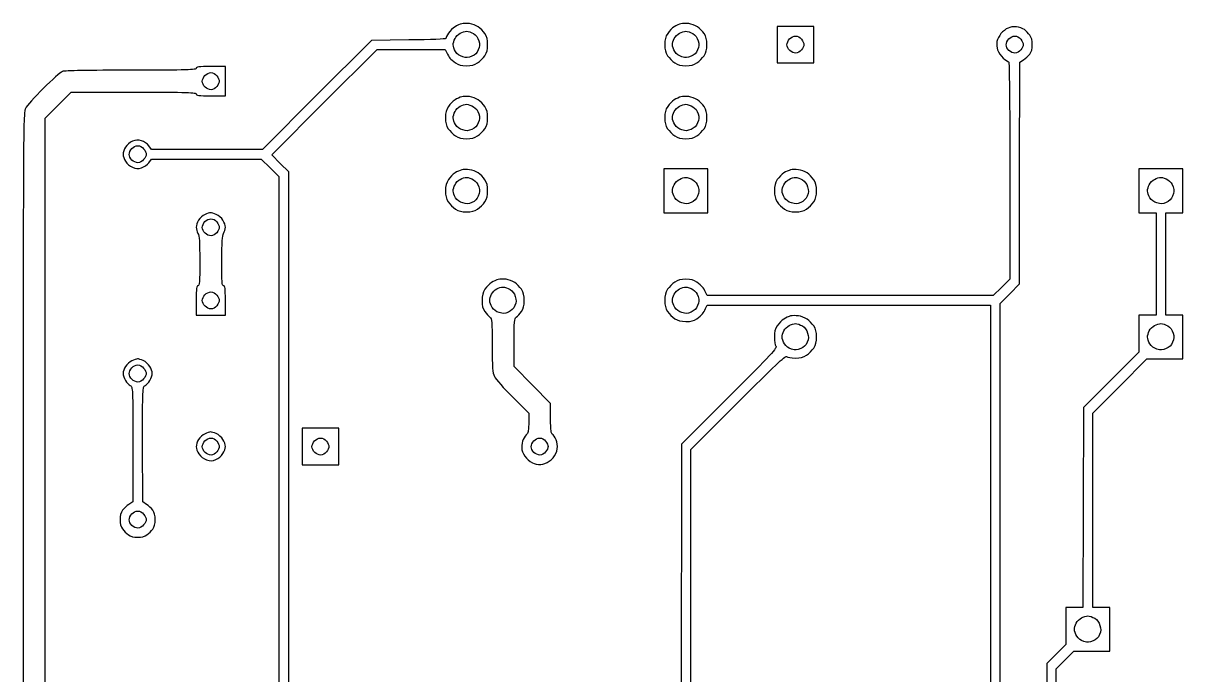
# Model space of a CAD drawing. Extents: x 7 to 117, y 25 to 87.
# Drawn here: x 12.1 to 63.3, y 58 to 86.8 of the extents above; entities that cross this region are included whole.
import ezdxf

# ---------------------------------------------------------------- set-up
doc = ezdxf.new("R2010")
doc.units = 0
doc.layers.get('0').update_dxf_attribs({"linetype": 'CONTINUOUS'})

msp = doc.modelspace()

# ---------------------------------------------------------------- linework, layer by layer
at = {"color": 7}
for p, q in [((31.763535, 86.787148), (31.763533, 86.787146)), ((41.447537, 86.787147), (41.447537, 86.787146)), ((46.160419, 86.663406), (45.353419, 86.663406)), ((45.353419, 86.663406), (45.353419, 85.856405)), ((46.967419, 86.663406), (46.160419, 86.663406)), ((46.160419, 86.663406), (46.160419, 86.663406)), ((46.967419, 85.856405), (46.967419, 86.663406)), ((55.919757, 86.641897), (55.919743, 86.641886)), ((29.078913, 86.060846), (27.438011, 86.044706)), ((31.634399, 86.448206), (31.634413, 86.448206)), ((41.318431, 86.448206), (41.318417, 86.448206)), ((46.16581, 86.233006), (46.16581, 86.233006)), ((55.849802, 86.233006), (55.849802, 86.233006)), ((27.438011, 86.044706), (25.02777, 83.639845)), ((25.350572, 83.311666), (27.680113, 85.641207)), ((27.680113, 85.641207), (29.186516, 85.641207)), ((29.186516, 85.641207), (30.692914, 85.641207)), ((30.692914, 85.641207), (30.762854, 85.495947)), ((45.353419, 85.856405), (45.353419, 85.049405)), ((46.967419, 85.049405), (46.967419, 85.856405)), ((45.353419, 85.049405), (46.160419, 85.049405)), ((46.160419, 85.049405), (46.967419, 85.049405)), ((56.059626, 80.180514), (56.065016, 85.076316)), ((56.065016, 85.076316), (56.231798, 85.183916)), ((20.982008, 84.888008), (20.336408, 84.888008)), ((20.336408, 84.888008), (20.336408, 84.888005)), ((20.341788, 84.619005), (20.341788, 84.619005)), ((20.982008, 84.242408), (20.982008, 84.888008)), ((20.982008, 83.596807), (20.982008, 84.242408)), ((13.600645, 83.182547), (14.176305, 83.758207)), ((14.176305, 83.758207), (16.936246, 83.758207)), ((20.336408, 83.596807), (20.982008, 83.596807)), ((25.02777, 83.639845), (22.622909, 81.229604)), ((31.763533, 83.559145), (31.763533, 83.559145)), ((41.447537, 83.559145), (41.447537, 83.559145)), ((13.019605, 82.601507), (13.600645, 83.182547)), ((23.026411, 80.987505), (25.350572, 83.311666)), ((31.634399, 83.220205), (31.634413, 83.220204)), ((41.318431, 83.220205), (41.318417, 83.220204)), ((13.019605, 67.300781), (13.019605, 82.601507)), ((17.113787, 81.391004), (17.113787, 81.391004)), ((17.721727, 81.229604), (17.603367, 81.391004)), ((20.169628, 81.229604), (17.721727, 81.229604)), ((22.622909, 81.229604), (20.169628, 81.229604)), ((23.403011, 80.610905), (23.026411, 80.987505)), ((17.603367, 80.637805), (17.721727, 80.799205)), ((17.721727, 80.799205), (20.142728, 80.799205)), ((20.142728, 80.799205), (22.569109, 80.799205)), ((22.569109, 80.799205), (22.956469, 80.411845)), ((22.956469, 80.411845), (23.34921, 80.024485)), ((23.779612, 80.239685), (23.403011, 80.610905)), ((23.34921, 80.024485), (23.34921, 63.959799)), ((23.779612, 64.067399), (23.779612, 80.239685)), ((31.634399, 79.992204), (31.634413, 79.992203)), ((31.763533, 80.331144), (31.763533, 80.331143)), ((41.318417, 80.368803), (40.350017, 80.368803)), ((40.350017, 80.368803), (40.350017, 79.400403)), ((42.286817, 80.368803), (41.318417, 80.368803)), ((41.318417, 80.368803), (41.318417, 80.368803)), ((41.318431, 79.992204), (41.318417, 79.992203)), ((42.286817, 79.400403), (42.286817, 80.368803)), ((46.160433, 79.992204), (46.160419, 79.992203)), ((46.289539, 80.331144), (46.289539, 80.331143)), ((55.629223, 80.298863), (55.629223, 75.494521)), ((56.059626, 75.284712), (56.059626, 80.180514)), ((62.300426, 80.368803), (61.332025, 80.368803)), ((61.332025, 80.368803), (61.332025, 79.400403)), ((62.300412, 79.992204), (62.300426, 79.992203)), ((62.300431, 80.368803), (62.300426, 80.368803)), ((63.268832, 80.368803), (62.300431, 80.368803)), ((63.268832, 79.400403), (63.268832, 80.368803)), ((40.350017, 79.400403), (40.350017, 78.432002)), ((42.286817, 78.432002), (42.286817, 79.400403)), ((61.332025, 79.400403), (61.332025, 78.432002)), ((63.268832, 78.432002), (63.268832, 79.400403)), ((20.325648, 78.432002), (20.325648, 78.432002)), ((40.350017, 78.432002), (41.318417, 78.432002)), ((41.318417, 78.432002), (42.286817, 78.432002)), ((61.332025, 78.432002), (61.708625, 78.432002)), ((61.708625, 78.432002), (62.085226, 78.432002)), ((62.085226, 78.432002), (62.085226, 76.172401)), ((62.515631, 76.172401), (62.515631, 78.432002)), ((62.515631, 78.432002), (62.892232, 78.432002)), ((62.892232, 78.432002), (63.268832, 78.432002)), ((20.341789, 78.163002), (20.341789, 78.163002)), ((62.085226, 76.172401), (62.085226, 73.912801)), ((62.515631, 73.912801), (62.515631, 76.172401)), ((33.377519, 75.489143), (33.377533, 75.489141)), ((55.629223, 75.494521), (55.263384, 75.134061)), ((20.341789, 74.935001), (20.341789, 74.935001)), ((33.248428, 75.150202), (33.248414, 75.150201)), ((41.318431, 75.150202), (41.318417, 75.150201)), ((42.259916, 74.773601), (42.189979, 74.924241)), ((55.263384, 75.134061), (54.897542, 74.773601)), ((55.198826, 74.423912), (55.629226, 74.854312)), ((55.629226, 74.854312), (56.059626, 75.284712)), ((19.690808, 74.558401), (19.690808, 73.912801)), ((20.982009, 73.912801), (20.982009, 74.558401)), ((42.189979, 74.197941), (42.259916, 74.343201)), ((48.58142, 74.773601), (42.259916, 74.773601)), ((42.259916, 74.343201), (48.51148, 74.343201)), ((48.51148, 74.343201), (54.768423, 74.343201)), ((54.897542, 74.773601), (48.58142, 74.773601)), ((54.768423, 74.343201), (54.768423, 61.339736)), ((55.198826, 61.485007), (55.198826, 74.423912)), ((19.690808, 73.912801), (20.336408, 73.912801)), ((20.336408, 73.912801), (20.982009, 73.912801)), ((46.289541, 73.875141), (46.289539, 73.875141)), ((61.708625, 73.912801), (61.332025, 73.912801)), ((61.332025, 73.912801), (61.332025, 73.09504)), ((62.085226, 73.912801), (61.708625, 73.912801)), ((62.892232, 73.912801), (62.515631, 73.912801)), ((63.268832, 73.912801), (62.892232, 73.912801)), ((63.268832, 72.9444), (63.268832, 73.912801)), ((46.160433, 73.536201), (46.160419, 73.5362)), ((62.300412, 73.536201), (62.300426, 73.5362)), ((61.332025, 73.09504), (61.332025, 72.2719)), ((63.268832, 71.976), (63.268832, 72.9444)), ((33.7326, 71.631682), (33.7326, 72.686162)), ((61.332025, 72.2719), (60.110765, 71.050639)), ((17.097649, 71.976), (17.097647, 71.976)), ((17.113787, 71.707), (17.113787, 71.707)), ((60.481992, 70.776259), (61.68173, 71.976)), ((61.68173, 71.976), (62.472593, 71.976)), ((62.472593, 71.976), (63.268832, 71.976)), ((34.5396, 70.819302), (33.7326, 71.631682)), ((35.3466, 70.006921), (34.5396, 70.819302)), ((60.110765, 71.050639), (58.884123, 69.823999)), ((59.28763, 69.581899), (60.481992, 70.776259)), ((33.673435, 70.2813), (34.378214, 69.5819)), ((43.249839, 70.32972), (41.130116, 68.209999)), ((35.3466, 69.355941), (35.3466, 70.006921)), ((41.53362, 67.967899), (43.62106, 70.05534)), ((58.884123, 69.823999), (58.86798, 65.412397)), ((34.378214, 69.5819), (34.378214, 69.146119)), ((59.28763, 65.288657), (59.28763, 69.581899)), ((20.325648, 68.748), (20.325648, 68.747998)), ((25.17841, 68.909398), (24.37141, 68.909398)), ((24.37141, 68.909398), (24.37141, 68.102398)), ((25.985411, 68.909398), (25.17841, 68.909398)), ((25.17841, 68.909398), (25.17841, 68.909398)), ((25.985411, 68.102398), (25.985411, 68.909398)), ((16.893207, 68.193858), (16.887828, 65.654497)), ((17.328988, 65.654497), (17.323609, 68.193858)), ((20.341789, 68.478998), (20.341789, 68.478998)), ((25.18379, 68.478998), (25.18379, 68.478998)), ((34.867794, 68.478998), (34.867794, 68.478998)), ((41.130116, 68.209999), (41.113972, 55.712253)), ((12.051205, 67.618198), (12.051205, 52.419693)), ((24.37141, 68.102398), (24.37141, 67.295398)), ((25.985411, 67.295398), (25.985411, 68.102398)), ((41.53362, 55.593894), (41.53362, 67.967899)), ((13.019605, 52.000054), (13.019605, 67.300781)), ((24.37141, 67.295398), (25.17841, 67.295398)), ((25.17841, 67.295398), (25.985411, 67.295398)), ((16.887828, 65.654497), (16.721048, 65.546899)), ((17.495768, 65.546899), (17.328988, 65.654497)), ((17.113787, 65.250997), (17.113787, 65.250997)), ((58.86798, 65.412397), (58.857227, 61.000795)), ((59.28763, 61.000795), (59.28763, 65.288657)), ((23.784991, 47.900494), (23.779612, 64.067399)), ((23.34921, 63.959799), (23.34383, 47.900494)), ((55.198826, 48.546103), (55.198826, 61.485007)), ((54.768423, 61.339736), (54.768423, 48.336271)), ((58.480627, 61.000795), (58.104027, 61.000795)), ((58.104027, 61.000795), (58.104027, 60.183034)), ((58.857227, 61.000795), (58.480627, 61.000795)), ((59.66423, 61.000795), (59.28763, 61.000795)), ((60.04083, 61.000795), (59.66423, 61.000795)), ((60.04083, 60.032395), (60.04083, 61.000795)), ((59.07241, 60.624181), (59.072424, 60.624195)), ((58.104027, 60.183034), (58.104027, 59.359896)), ((60.04083, 59.063994), (60.04083, 60.032395)), ((57.689767, 58.940254), (57.270125, 58.525994)), ((58.104027, 59.359896), (57.689767, 58.940254)), ((58.06637, 58.676633), (58.453728, 59.063994)), ((58.453728, 59.063994), (59.24997, 59.063994)), ((59.24997, 59.063994), (60.04083, 59.063994)), ((57.270125, 58.525994), (57.253982, 53.952992)), ((57.673629, 58.289275), (58.06637, 58.676633)), ((57.673629, 53.834631), (57.673629, 58.289275))]:
    msp.add_line(p, q, dxfattribs=at)
for points in [[(31.123314, 86.647267), (31.031852, 86.593467), (30.908114, 86.464347), (30.838174, 86.362127)], [(31.419213, 86.781767), (31.343894, 86.760247), (31.209392, 86.701067), (31.123314, 86.647267)], [(31.763533, 86.787146), (31.650553, 86.803286), (31.494532, 86.797907), (31.419213, 86.781767)], [(32.145518, 86.647268), (32.054055, 86.706448), (31.881897, 86.771008), (31.763535, 86.787148)], [(32.441416, 86.345987), (32.371476, 86.448207), (32.236977, 86.588087), (32.145518, 86.647268)], [(40.807318, 86.647267), (40.715856, 86.593467), (40.586736, 86.458967), (40.516796, 86.351367)], [(41.103217, 86.781767), (41.027898, 86.760247), (40.893396, 86.701067), (40.807318, 86.647267)], [(41.447537, 86.787146), (41.334557, 86.803286), (41.178536, 86.797907), (41.103217, 86.781767)], [(41.829516, 86.647267), (41.738056, 86.706447), (41.565898, 86.771007), (41.447537, 86.787147)], [(42.125417, 86.345987), (42.055477, 86.448207), (41.920978, 86.588087), (41.829516, 86.647267)], [(55.548522, 86.588086), (55.457062, 86.550426), (55.317184, 86.437446), (55.236483, 86.345986)], [(55.919743, 86.641886), (55.806763, 86.652647), (55.634602, 86.631125), (55.548522, 86.588086)], [(56.269458, 86.518157), (56.194136, 86.571957), (56.038118, 86.625757), (55.919757, 86.641897)], [(30.719813, 86.130786), (30.719813, 86.098506), (30.095732, 86.071606), (29.078913, 86.060846)], [(30.838174, 86.362127), (30.773613, 86.265287), (30.719813, 86.157686), (30.719813, 86.130786)], [(31.042599, 85.845646), (31.042599, 85.915586), (31.080258, 86.039326), (31.1233, 86.125406)], [(31.1233, 86.125406), (31.166339, 86.211486), (31.273939, 86.319086), (31.354638, 86.362126)], [(31.354638, 86.362126), (31.435339, 86.410546), (31.559079, 86.442826), (31.634399, 86.448206)], [(31.634413, 86.448206), (31.709733, 86.448206), (31.844234, 86.399786), (31.941073, 86.340606)], [(31.941073, 86.340606), (32.054052, 86.276046), (32.134754, 86.168446), (32.172413, 86.028566)], [(32.565157, 85.856407), (32.565157, 86.076987), (32.532876, 86.200727), (32.441416, 86.345987)], [(40.516796, 86.351367), (40.419957, 86.200726), (40.387676, 86.076986), (40.387676, 85.856406)], [(40.726631, 85.845646), (40.726631, 85.915586), (40.764291, 86.039326), (40.807332, 86.125406)], [(40.807332, 86.125406), (40.850371, 86.211486), (40.957971, 86.319086), (41.03867, 86.362126)], [(41.03867, 86.362126), (41.119371, 86.410546), (41.243112, 86.442826), (41.318431, 86.448206)], [(41.318417, 86.448206), (41.393737, 86.448206), (41.528238, 86.399786), (41.625077, 86.340606)], [(41.625077, 86.340606), (41.738056, 86.276046), (41.818758, 86.168446), (41.856417, 86.028566)], [(42.249158, 85.856406), (42.249158, 86.076986), (42.216877, 86.200726), (42.125417, 86.345987)], [(45.78383, 85.851025), (45.78383, 85.920966), (45.83763, 86.039326), (45.902191, 86.109266)], [(45.902191, 86.109266), (45.96675, 86.179206), (46.079729, 86.233006), (46.16581, 86.233006)], [(46.16581, 86.233006), (46.262651, 86.233006), (46.354111, 86.184586), (46.424051, 86.093126)], [(46.424051, 86.093126), (46.48861, 86.012426), (46.537031, 85.910206), (46.537031, 85.856405)], [(55.236483, 86.345986), (55.161163, 86.254526), (55.080462, 86.093126), (55.058942, 85.990906)], [(55.467823, 85.851025), (55.467823, 85.920966), (55.521623, 86.039326), (55.586184, 86.109266)], [(55.586184, 86.109266), (55.650742, 86.179206), (55.763722, 86.233006), (55.849802, 86.233006)], [(55.849802, 86.233006), (55.946644, 86.233006), (56.038104, 86.184586), (56.108044, 86.093126)], [(56.108044, 86.093126), (56.172602, 86.012426), (56.221023, 85.910206), (56.221023, 85.856405)], [(56.511557, 86.270677), (56.452378, 86.351377), (56.339399, 86.458977), (56.269458, 86.518157)], [(56.619157, 85.856417), (56.619157, 86.044717), (56.586876, 86.168457), (56.511557, 86.270677)], [(31.150199, 85.549746), (31.09102, 85.646586), (31.042599, 85.775706), (31.042599, 85.845646)], [(31.462238, 85.318406), (31.32236, 85.356066), (31.21476, 85.436766), (31.150199, 85.549746)], [(32.15088, 85.625065), (32.091701, 85.479805), (32.010999, 85.399105), (31.865739, 85.339925)], [(32.172413, 86.028566), (32.226213, 85.861785), (32.220834, 85.786465), (32.15088, 85.625065)], [(32.441416, 85.366827), (32.532876, 85.512087), (32.565157, 85.635827), (32.565157, 85.856407)], [(40.387676, 85.856406), (40.387676, 85.635826), (40.419957, 85.512086), (40.511417, 85.366826)], [(40.834231, 85.549746), (40.775052, 85.646586), (40.726631, 85.775706), (40.726631, 85.845646)], [(41.14627, 85.318406), (41.006392, 85.356066), (40.898792, 85.436766), (40.834231, 85.549746)], [(41.834912, 85.625065), (41.77573, 85.479805), (41.695031, 85.399105), (41.549772, 85.339925)], [(41.856417, 86.028566), (41.910217, 85.861785), (41.904838, 85.786465), (41.834912, 85.625065)], [(42.125417, 85.366826), (42.216877, 85.512086), (42.249158, 85.635826), (42.249158, 85.856406)], [(45.907571, 85.598165), (45.83763, 85.662725), (45.78383, 85.775705), (45.78383, 85.851025)], [(46.171191, 85.479805), (46.095869, 85.479805), (45.977511, 85.533605), (45.907571, 85.598165)], [(46.424051, 85.619685), (46.354111, 85.533605), (46.262651, 85.479805), (46.171191, 85.479805)], [(46.537031, 85.856405), (46.537031, 85.802605), (46.48861, 85.700385), (46.424051, 85.619685)], [(55.058942, 85.990906), (55.042799, 85.894066), (55.053552, 85.721905), (55.091223, 85.619685)], [(55.091223, 85.619685), (55.123503, 85.517465), (55.236483, 85.356065), (55.338703, 85.264605)], [(55.591563, 85.598165), (55.521623, 85.662725), (55.467823, 85.775705), (55.467823, 85.851025)], [(55.855184, 85.479805), (55.779862, 85.479805), (55.661504, 85.533605), (55.591563, 85.598165)], [(56.108044, 85.619685), (56.038104, 85.533605), (55.946644, 85.479805), (55.855184, 85.479805)], [(56.221023, 85.856405), (56.221023, 85.802605), (56.172602, 85.700385), (56.108044, 85.619685)], [(56.511557, 85.436777), (56.586876, 85.538997), (56.619157, 85.668117), (56.619157, 85.856417)], [(30.762854, 85.495947), (30.800517, 85.409867), (30.859696, 85.307647), (30.897356, 85.264607)], [(30.897356, 85.264607), (30.929636, 85.216187), (31.042616, 85.124727), (31.144837, 85.049407)], [(31.144837, 85.049407), (31.284714, 84.952567), (31.397696, 84.925667), (31.629037, 84.925667)], [(31.865739, 85.339925), (31.704339, 85.269985), (31.62902, 85.264605), (31.462238, 85.318406)], [(31.629037, 84.925667), (31.854995, 84.925667), (31.978735, 84.957947), (32.123995, 85.049407)], [(32.123995, 85.049407), (32.226216, 85.119347), (32.371476, 85.264607), (32.441416, 85.366827)], [(40.511417, 85.366826), (40.581357, 85.264606), (40.726617, 85.119346), (40.828838, 85.049406)], [(40.828838, 85.049406), (40.974097, 84.957946), (41.097838, 84.925666), (41.318417, 84.925666)], [(41.549772, 85.339925), (41.388371, 85.269985), (41.313052, 85.264605), (41.14627, 85.318406)], [(41.318417, 84.925666), (41.538996, 84.925666), (41.662737, 84.957946), (41.807996, 85.049406)], [(41.807996, 85.049406), (41.910217, 85.119346), (42.055477, 85.264606), (42.125417, 85.366826)], [(55.338703, 85.264605), (55.440924, 85.178525), (55.548522, 85.103205), (55.575423, 85.103205)], [(55.575423, 85.103205), (55.607704, 85.103205), (55.629223, 83.349324), (55.629223, 80.298863)], [(56.231798, 85.183916), (56.323258, 85.243097), (56.446999, 85.356077), (56.511557, 85.436777)], [(13.788946, 84.672805), (13.708246, 84.640525), (13.326266, 84.306965), (12.944285, 83.930365)], [(16.817887, 84.726605), (14.940266, 84.726605), (13.891166, 84.705086), (13.788946, 84.672805)], [(19.690808, 84.807305), (19.690808, 84.737365), (19.335728, 84.726605), (16.817887, 84.726605)], [(20.336408, 84.888005), (19.798408, 84.888005), (19.690808, 84.877244), (19.690808, 84.807305)], [(20.078167, 84.495265), (20.142727, 84.565205), (20.255708, 84.619005), (20.341788, 84.619005)], [(20.341788, 84.619005), (20.438628, 84.619005), (20.530088, 84.570585), (20.600028, 84.479125)], [(19.959807, 84.237025), (19.959807, 84.306965), (20.013607, 84.425325), (20.078167, 84.495265)], [(20.083547, 83.984165), (20.013607, 84.048725), (19.959807, 84.161705), (19.959807, 84.237025)], [(20.600028, 84.005685), (20.530088, 83.919605), (20.438628, 83.865805), (20.347168, 83.865805)], [(20.600028, 84.479125), (20.664588, 84.398425), (20.713008, 84.296205), (20.713008, 84.242405)], [(20.713008, 84.242405), (20.713008, 84.188605), (20.664588, 84.086385), (20.600028, 84.005685)], [(12.944285, 83.930365), (12.546165, 83.537625), (12.212605, 83.155644), (12.153425, 83.031904)], [(16.936246, 83.758207), (19.346487, 83.758207), (19.690807, 83.747446), (19.690807, 83.677507)], [(19.690807, 83.677507), (19.690807, 83.612947), (19.798407, 83.596807), (20.336408, 83.596807)], [(20.347168, 83.865805), (20.271848, 83.865805), (20.153487, 83.919605), (20.083547, 83.984165)], [(31.419213, 83.553765), (31.343894, 83.532246), (31.209392, 83.473065), (31.123314, 83.419265)], [(31.763533, 83.559145), (31.650553, 83.575285), (31.494532, 83.569906), (31.419213, 83.553765)], [(32.145515, 83.419265), (32.054052, 83.478445), (31.881894, 83.543005), (31.763533, 83.559145)], [(41.103217, 83.553765), (41.027898, 83.532246), (40.893396, 83.473065), (40.807318, 83.419265)], [(41.447537, 83.559145), (41.334557, 83.575285), (41.178536, 83.569906), (41.103217, 83.553765)], [(41.829516, 83.419265), (41.738056, 83.478445), (41.565898, 83.543005), (41.447537, 83.559145)], [(12.153425, 83.031904), (12.056585, 82.822084), (12.051205, 82.354024), (12.051205, 67.618198)], [(30.832792, 83.123365), (30.735953, 82.972725), (30.703672, 82.848985), (30.703672, 82.628405)], [(31.123314, 83.419265), (31.031852, 83.365465), (30.902732, 83.230965), (30.832792, 83.123365)], [(31.1233, 82.897405), (31.166339, 82.983485), (31.273939, 83.091085), (31.354638, 83.134125)], [(31.354638, 83.134125), (31.435339, 83.182545), (31.559079, 83.214825), (31.634399, 83.220205)], [(31.634413, 83.220204), (31.709733, 83.220204), (31.844234, 83.171784), (31.941073, 83.112604)], [(31.941073, 83.112604), (32.054052, 83.048044), (32.134754, 82.940444), (32.172413, 82.800564)], [(32.441413, 83.117985), (32.371473, 83.220205), (32.236974, 83.360085), (32.145515, 83.419265)], [(32.565154, 82.628405), (32.565154, 82.848985), (32.532873, 82.972725), (32.441413, 83.117985)], [(40.516796, 83.123365), (40.419957, 82.972725), (40.387676, 82.848985), (40.387676, 82.628405)], [(40.807318, 83.419265), (40.715856, 83.365465), (40.586736, 83.230965), (40.516796, 83.123365)], [(40.807332, 82.897405), (40.850371, 82.983485), (40.957971, 83.091085), (41.03867, 83.134125)], [(41.03867, 83.134125), (41.119371, 83.182545), (41.243112, 83.214825), (41.318431, 83.220205)], [(41.318417, 83.220204), (41.393737, 83.220204), (41.528238, 83.171784), (41.625077, 83.112604)], [(41.625077, 83.112604), (41.738056, 83.048044), (41.818758, 82.940444), (41.856417, 82.800564)], [(42.125417, 83.117985), (42.055477, 83.220205), (41.920978, 83.360085), (41.829516, 83.419265)], [(42.249158, 82.628405), (42.249158, 82.848985), (42.216877, 82.972725), (42.125417, 83.117985)], [(30.703672, 82.628405), (30.703672, 82.407825), (30.735953, 82.284085), (30.827413, 82.138825)], [(31.042599, 82.617645), (31.042599, 82.687585), (31.080258, 82.811325), (31.1233, 82.897405)], [(31.150199, 82.321745), (31.09102, 82.418585), (31.042599, 82.547705), (31.042599, 82.617645)], [(32.172413, 82.800564), (32.226213, 82.633784), (32.220834, 82.558464), (32.15088, 82.397064)], [(32.441413, 82.138825), (32.532873, 82.284085), (32.565154, 82.407825), (32.565154, 82.628405)], [(40.387676, 82.628405), (40.387676, 82.407825), (40.419957, 82.284085), (40.511417, 82.138825)], [(40.726631, 82.617645), (40.726631, 82.687585), (40.764291, 82.811325), (40.807332, 82.897405)], [(40.834231, 82.321745), (40.775052, 82.418585), (40.726631, 82.547705), (40.726631, 82.617645)], [(41.856417, 82.800564), (41.910217, 82.633784), (41.904838, 82.558464), (41.834912, 82.397064)], [(42.125417, 82.138825), (42.216877, 82.284085), (42.249158, 82.407825), (42.249158, 82.628405)], [(30.827413, 82.138825), (30.897353, 82.036605), (31.042613, 81.891345), (31.144834, 81.821405)], [(31.462238, 82.090404), (31.32236, 82.128065), (31.21476, 82.208765), (31.150199, 82.321745)], [(31.865739, 82.111924), (31.704339, 82.041984), (31.62902, 82.036604), (31.462238, 82.090404)], [(32.15088, 82.397064), (32.091701, 82.251804), (32.010999, 82.171104), (31.865739, 82.111924)], [(32.123992, 81.821405), (32.226213, 81.891345), (32.371473, 82.036605), (32.441413, 82.138825)], [(40.511417, 82.138825), (40.581357, 82.036605), (40.726617, 81.891345), (40.828838, 81.821405)], [(41.14627, 82.090404), (41.006392, 82.128065), (40.898792, 82.208765), (40.834231, 82.321745)], [(41.549772, 82.111924), (41.388371, 82.041984), (41.313052, 82.036604), (41.14627, 82.090404)], [(41.834912, 82.397064), (41.77573, 82.251804), (41.695031, 82.171104), (41.549772, 82.111924)], [(41.807996, 81.821405), (41.910217, 81.891345), (42.055477, 82.036605), (42.125417, 82.138825)], [(16.877067, 81.590065), (16.769467, 81.541645), (16.634967, 81.428665), (16.570407, 81.326445)], [(17.280567, 81.611584), (17.113787, 81.660004), (17.038467, 81.654624), (16.877067, 81.590065)], [(17.603367, 81.391004), (17.538807, 81.477084), (17.393547, 81.573924), (17.280567, 81.611584)], [(31.144834, 81.821405), (31.290093, 81.729945), (31.413834, 81.697665), (31.634413, 81.697665)], [(31.634413, 81.697665), (31.854992, 81.697665), (31.978733, 81.729945), (32.123992, 81.821405)], [(40.828838, 81.821405), (40.974097, 81.729945), (41.097838, 81.697665), (41.318417, 81.697665)], [(41.318417, 81.697665), (41.538996, 81.697665), (41.662737, 81.729945), (41.807996, 81.821405)], [(16.570407, 81.326445), (16.511227, 81.229605), (16.462807, 81.089725), (16.462807, 81.014405)], [(16.462807, 81.014405), (16.462807, 80.939085), (16.511227, 80.799205), (16.570407, 80.702364)], [(16.731807, 81.009023), (16.731807, 81.078964), (16.785607, 81.197324), (16.850167, 81.267264)], [(16.855547, 80.756163), (16.785607, 80.820723), (16.731807, 80.933703), (16.731807, 81.009023)], [(16.850167, 81.267264), (16.914727, 81.337204), (17.027707, 81.391004), (17.113787, 81.391004)], [(17.113787, 81.391004), (17.210627, 81.391004), (17.302087, 81.342584), (17.372027, 81.251124)], [(17.372027, 81.251124), (17.436587, 81.170424), (17.485007, 81.068204), (17.485007, 81.014403)], [(17.485007, 81.014403), (17.485007, 80.960603), (17.436587, 80.858383), (17.372027, 80.777683)], [(16.570407, 80.702364), (16.634967, 80.600144), (16.769467, 80.487164), (16.877067, 80.438744)], [(17.119167, 80.637803), (17.043847, 80.637803), (16.925487, 80.691603), (16.855547, 80.756163)], [(16.877067, 80.438744), (17.038467, 80.374184), (17.113787, 80.368804), (17.280567, 80.417225)], [(17.372027, 80.777683), (17.302087, 80.691603), (17.210627, 80.637803), (17.119167, 80.637803)], [(17.280567, 80.417225), (17.393547, 80.454885), (17.538807, 80.551725), (17.603367, 80.637805)], [(31.123314, 80.191264), (31.031852, 80.137464), (30.902732, 80.002964), (30.832792, 79.895364)], [(31.1233, 79.669403), (31.166339, 79.755484), (31.273939, 79.863084), (31.354638, 79.906124)], [(31.419213, 80.325764), (31.343894, 80.304245), (31.209392, 80.245064), (31.123314, 80.191264)], [(31.354638, 79.906124), (31.435339, 79.954544), (31.559079, 79.986824), (31.634399, 79.992204)], [(31.763533, 80.331143), (31.650553, 80.347283), (31.494532, 80.341904), (31.419213, 80.325764)], [(31.634413, 79.992203), (31.709733, 79.992203), (31.844234, 79.943783), (31.941073, 79.884603)], [(32.145515, 80.191264), (32.054052, 80.250444), (31.881894, 80.315004), (31.763533, 80.331144)], [(32.441413, 79.889984), (32.371473, 79.992204), (32.236974, 80.132084), (32.145515, 80.191264)], [(40.807332, 79.669403), (40.850371, 79.755484), (40.957971, 79.863084), (41.03867, 79.906124)], [(41.03867, 79.906124), (41.119371, 79.954544), (41.243112, 79.986824), (41.318431, 79.992204)], [(41.318417, 79.992203), (41.393737, 79.992203), (41.528238, 79.943783), (41.625077, 79.884603)], [(45.649317, 80.191264), (45.557858, 80.137464), (45.428738, 80.002964), (45.358798, 79.895364)], [(45.945219, 80.325764), (45.8699, 80.304245), (45.735398, 80.245064), (45.649317, 80.191264)], [(45.649332, 79.669403), (45.692373, 79.755484), (45.799973, 79.863084), (45.880672, 79.906124)], [(45.880672, 79.906124), (45.961373, 79.954544), (46.085114, 79.986824), (46.160433, 79.992204)], [(46.289539, 80.331143), (46.176559, 80.347283), (46.020538, 80.341904), (45.945219, 80.325764)], [(46.160419, 79.992203), (46.235739, 79.992203), (46.37024, 79.943783), (46.467079, 79.884603)], [(46.671518, 80.191264), (46.580058, 80.250444), (46.4079, 80.315004), (46.289539, 80.331144)], [(46.967419, 79.889984), (46.897479, 79.992204), (46.76298, 80.132084), (46.671518, 80.191264)], [(61.78931, 79.669403), (61.832352, 79.755484), (61.939952, 79.863084), (62.02065, 79.906124)], [(62.02065, 79.906124), (62.101352, 79.954544), (62.225092, 79.986824), (62.300412, 79.992204)], [(62.300426, 79.992203), (62.375745, 79.992203), (62.510247, 79.943783), (62.607086, 79.884603)], [(30.832792, 79.895364), (30.735953, 79.744724), (30.703672, 79.620984), (30.703672, 79.400404)], [(30.703672, 79.400404), (30.703672, 79.179824), (30.735953, 79.056084), (30.827413, 78.910823)], [(31.042599, 79.389643), (31.042599, 79.459583), (31.080258, 79.583323), (31.1233, 79.669403)], [(31.150199, 79.093743), (31.09102, 79.190583), (31.042599, 79.319703), (31.042599, 79.389643)], [(31.941073, 79.884603), (32.054052, 79.820043), (32.134754, 79.712443), (32.172413, 79.572563)], [(32.172413, 79.572563), (32.226213, 79.405783), (32.220834, 79.330463), (32.15088, 79.169063)], [(32.565154, 79.400404), (32.565154, 79.620984), (32.532873, 79.744724), (32.441413, 79.889984)], [(32.441413, 78.910823), (32.532873, 79.056084), (32.565154, 79.179824), (32.565154, 79.400404)], [(40.726631, 79.389643), (40.726631, 79.459583), (40.764291, 79.583323), (40.807332, 79.669403)], [(40.834231, 79.093743), (40.775052, 79.190583), (40.726631, 79.319703), (40.726631, 79.389643)], [(41.625077, 79.884603), (41.738056, 79.820043), (41.818758, 79.712443), (41.856417, 79.572563)], [(41.856417, 79.572563), (41.910217, 79.405783), (41.904838, 79.330463), (41.834912, 79.169063)], [(45.358798, 79.895364), (45.261959, 79.744724), (45.229678, 79.620984), (45.229678, 79.400404)], [(45.229678, 79.400404), (45.229678, 79.179824), (45.261959, 79.056084), (45.353419, 78.910823)], [(45.568633, 79.389643), (45.568633, 79.459583), (45.606293, 79.583323), (45.649332, 79.669403)], [(45.676233, 79.093743), (45.617054, 79.190583), (45.568633, 79.319703), (45.568633, 79.389643)], [(46.467079, 79.884603), (46.580058, 79.820043), (46.66076, 79.712443), (46.698419, 79.572563)], [(46.698419, 79.572563), (46.752219, 79.405783), (46.74684, 79.330463), (46.676914, 79.169063)], [(47.09116, 79.400404), (47.09116, 79.620984), (47.058879, 79.744724), (46.967419, 79.889984)], [(46.967419, 78.910823), (47.058879, 79.056084), (47.09116, 79.179824), (47.09116, 79.400404)], [(61.708611, 79.389643), (61.708611, 79.459583), (61.746271, 79.583323), (61.78931, 79.669403)], [(61.816211, 79.093743), (61.757032, 79.190583), (61.708611, 79.319703), (61.708611, 79.389643)], [(62.607086, 79.884603), (62.720065, 79.820043), (62.800766, 79.712443), (62.838426, 79.572563)], [(62.838426, 79.572563), (62.892226, 79.405783), (62.886847, 79.330463), (62.816892, 79.169063)], [(30.827413, 78.910823), (30.897353, 78.808603), (31.042613, 78.663343), (31.144834, 78.593403)], [(31.462238, 78.862403), (31.32236, 78.900063), (31.21476, 78.980763), (31.150199, 79.093743)], [(31.865739, 78.883923), (31.704339, 78.813983), (31.62902, 78.808603), (31.462238, 78.862403)], [(32.15088, 79.169063), (32.091701, 79.023803), (32.010999, 78.943103), (31.865739, 78.883923)], [(32.123992, 78.593403), (32.226213, 78.663343), (32.371473, 78.808603), (32.441413, 78.910823)], [(41.14627, 78.862403), (41.006392, 78.900063), (40.898792, 78.980763), (40.834231, 79.093743)], [(41.549772, 78.883923), (41.388371, 78.813983), (41.313052, 78.808603), (41.14627, 78.862403)], [(41.834912, 79.169063), (41.77573, 79.023803), (41.695031, 78.943103), (41.549772, 78.883923)], [(45.353419, 78.910823), (45.423359, 78.808603), (45.568619, 78.663343), (45.67084, 78.593403)], [(45.988272, 78.862403), (45.848394, 78.900063), (45.740794, 78.980763), (45.676233, 79.093743)], [(46.391774, 78.883923), (46.230373, 78.813983), (46.155054, 78.808603), (45.988272, 78.862403)], [(46.676914, 79.169063), (46.617732, 79.023803), (46.537033, 78.943103), (46.391774, 78.883923)], [(46.649998, 78.593403), (46.752219, 78.663343), (46.897479, 78.808603), (46.967419, 78.910823)], [(62.12825, 78.862403), (61.988373, 78.900063), (61.880773, 78.980763), (61.816211, 79.093743)], [(62.531752, 78.883923), (62.370352, 78.813983), (62.295032, 78.808603), (62.12825, 78.862403)], [(62.816892, 79.169063), (62.757713, 79.023803), (62.677012, 78.943103), (62.531752, 78.883923)], [(20.325648, 78.432002), (20.287988, 78.426623), (20.175008, 78.394342), (20.083548, 78.351302)], [(20.578509, 78.356682), (20.476288, 78.399722), (20.363308, 78.432002), (20.325648, 78.432002)], [(31.144834, 78.593403), (31.290093, 78.501943), (31.413834, 78.469663), (31.634413, 78.469663)], [(31.634413, 78.469663), (31.854992, 78.469663), (31.978733, 78.501943), (32.123992, 78.593403)], [(45.67084, 78.593403), (45.816099, 78.501943), (45.93984, 78.469663), (46.160419, 78.469663)], [(46.160419, 78.469663), (46.380998, 78.469663), (46.504739, 78.501943), (46.649998, 78.593403)], [(19.798408, 78.098442), (19.739228, 78.001602), (19.690808, 77.861722), (19.690808, 77.786402)], [(20.083548, 78.351302), (19.986708, 78.308262), (19.857588, 78.195282), (19.798408, 78.098442)], [(19.959809, 77.781022), (19.959809, 77.850962), (20.013609, 77.969322), (20.078169, 78.039262)], [(20.078169, 78.039262), (20.142729, 78.109202), (20.255709, 78.163002), (20.341789, 78.163002)], [(20.341789, 78.163002), (20.438629, 78.163002), (20.530089, 78.114582), (20.600029, 78.023122)], [(20.874409, 78.098442), (20.815229, 78.195282), (20.680729, 78.313642), (20.578509, 78.356682)], [(20.600029, 78.023122), (20.664589, 77.942422), (20.713009, 77.840202), (20.713009, 77.786402)], [(20.982009, 77.786402), (20.982009, 77.861722), (20.933589, 78.001602), (20.874409, 78.098442)], [(19.690808, 77.786402), (19.696187, 77.711082), (19.728468, 77.592722), (19.771508, 77.517402)], [(19.771508, 77.517402), (19.830688, 77.415182), (19.846828, 77.135422), (19.852208, 76.296142)], [(20.083549, 77.528162), (20.013609, 77.592722), (19.959809, 77.705702), (19.959809, 77.781022)], [(20.347169, 77.409802), (20.271849, 77.409802), (20.153489, 77.463602), (20.083549, 77.528162)], [(20.600029, 77.549682), (20.530089, 77.463602), (20.438629, 77.409802), (20.347169, 77.409802)], [(20.713009, 77.786402), (20.713009, 77.732602), (20.664589, 77.630382), (20.600029, 77.549682)], [(20.820609, 76.296142), (20.825988, 77.135422), (20.842128, 77.415182), (20.901309, 77.517402)], [(20.901309, 77.517402), (20.944349, 77.592722), (20.976629, 77.711082), (20.982009, 77.786402)], [(19.852208, 76.296142), (19.852208, 75.360021), (19.841447, 75.204001), (19.771508, 75.204001)], [(20.901309, 75.204001), (20.831369, 75.204001), (20.820609, 75.360021), (20.820609, 76.296142)], [(32.737315, 75.349262), (32.645852, 75.295462), (32.516733, 75.160962), (32.446793, 75.053362)], [(33.033214, 75.483762), (32.957894, 75.462243), (32.823393, 75.403062), (32.737315, 75.349262)], [(33.377533, 75.489141), (33.264554, 75.505281), (33.108533, 75.499902), (33.033214, 75.483762)], [(33.759498, 75.349263), (33.668039, 75.408443), (33.49588, 75.473003), (33.377519, 75.489143)], [(34.0554, 75.047983), (33.98546, 75.150203), (33.850961, 75.290083), (33.759498, 75.349263)], [(40.828838, 75.365401), (40.726617, 75.295461), (40.581357, 75.150201), (40.511417, 75.047981)], [(41.323796, 75.489141), (41.097838, 75.489141), (40.974097, 75.456861), (40.828838, 75.365401)], [(41.807996, 75.365401), (41.668116, 75.462241), (41.555137, 75.489141), (41.323796, 75.489141)], [(42.055477, 75.150201), (42.023197, 75.198621), (41.910217, 75.290081), (41.807996, 75.365401)], [(19.771508, 75.204001), (19.706948, 75.204001), (19.690808, 75.096401), (19.690808, 74.558401)], [(19.959809, 74.553021), (19.959809, 74.622961), (20.013609, 74.741321), (20.078169, 74.811261)], [(20.078169, 74.811261), (20.142729, 74.881201), (20.255709, 74.935001), (20.341789, 74.935001)], [(20.341789, 74.935001), (20.438629, 74.935001), (20.530089, 74.886581), (20.600029, 74.795121)], [(20.600029, 74.795121), (20.664589, 74.714421), (20.713009, 74.612201), (20.713009, 74.558401)], [(20.982009, 74.558401), (20.982009, 75.096401), (20.971248, 75.204001), (20.901309, 75.204001)], [(32.446793, 75.053362), (32.349954, 74.902722), (32.317673, 74.778982), (32.317673, 74.553022)], [(32.656628, 74.547641), (32.656628, 74.617581), (32.694287, 74.741321), (32.737329, 74.827401)], [(32.737329, 74.827401), (32.780368, 74.913482), (32.887968, 75.021082), (32.968667, 75.064122)], [(32.968667, 75.064122), (33.049368, 75.112542), (33.173108, 75.144822), (33.248428, 75.150202)], [(33.248414, 75.150201), (33.323733, 75.150201), (33.458235, 75.101781), (33.555074, 75.042601)], [(33.555074, 75.042601), (33.668053, 74.978041), (33.748754, 74.870441), (33.786414, 74.730561)], [(34.17914, 74.553023), (34.17914, 74.778983), (34.14686, 74.902723), (34.0554, 75.047983)], [(40.511417, 75.047981), (40.419957, 74.902721), (40.387676, 74.778981), (40.387676, 74.558401)], [(40.726631, 74.547641), (40.726631, 74.617581), (40.764291, 74.741321), (40.807332, 74.827401)], [(40.807332, 74.827401), (40.850371, 74.913482), (40.957971, 75.021082), (41.03867, 75.064122)], [(41.03867, 75.064122), (41.119371, 75.112542), (41.243112, 75.144822), (41.318431, 75.150202)], [(41.318417, 75.150201), (41.393737, 75.150201), (41.528238, 75.101781), (41.625077, 75.042601)], [(41.625077, 75.042601), (41.738056, 74.978041), (41.818758, 74.870441), (41.856417, 74.730561)], [(42.189979, 74.924241), (42.152316, 75.004941), (42.093137, 75.107161), (42.055477, 75.150201)], [(20.083549, 74.300161), (20.013609, 74.364721), (19.959809, 74.477701), (19.959809, 74.553021)], [(20.347169, 74.181801), (20.271849, 74.181801), (20.153489, 74.235601), (20.083549, 74.300161)], [(20.600029, 74.321681), (20.530089, 74.235601), (20.438629, 74.181801), (20.347169, 74.181801)], [(20.713009, 74.558401), (20.713009, 74.504601), (20.664589, 74.402381), (20.600029, 74.321681)], [(32.317673, 74.553022), (32.317673, 74.321682), (32.344569, 74.208702), (32.441413, 74.068821)], [(32.764228, 74.251741), (32.705048, 74.348581), (32.656628, 74.477701), (32.656628, 74.547641)], [(33.764909, 74.327061), (33.705727, 74.181801), (33.625028, 74.101101), (33.479768, 74.041921)], [(33.786414, 74.730561), (33.840214, 74.563781), (33.834835, 74.488461), (33.764909, 74.327061)], [(34.0554, 74.068823), (34.152239, 74.208703), (34.17914, 74.321683), (34.17914, 74.553023)], [(40.387676, 74.558401), (40.387676, 74.337821), (40.419957, 74.214081), (40.511417, 74.068821)], [(40.834231, 74.251741), (40.775052, 74.348581), (40.726631, 74.477701), (40.726631, 74.547641)], [(41.834912, 74.327061), (41.77573, 74.181801), (41.695031, 74.101101), (41.549772, 74.041921)], [(41.856417, 74.730561), (41.910217, 74.563781), (41.904838, 74.488461), (41.834912, 74.327061)], [(32.441413, 74.068821), (32.511354, 73.966601), (32.613575, 73.853621), (32.667375, 73.815961)], [(32.667375, 73.815961), (32.753452, 73.751401), (32.764214, 73.638421), (32.764214, 72.578561)], [(33.076267, 74.020401), (32.936389, 74.058061), (32.828789, 74.138761), (32.764228, 74.251741)], [(33.479768, 74.041921), (33.318368, 73.971981), (33.243049, 73.966601), (33.076267, 74.020401)], [(33.7326, 72.686162), (33.7326, 73.643803), (33.743352, 73.751403), (33.829439, 73.815963)], [(33.829439, 73.815963), (33.883239, 73.853623), (33.98546, 73.966603), (34.0554, 74.068823)], [(40.511417, 74.068821), (40.581357, 73.966601), (40.726617, 73.821341), (40.828838, 73.7514)], [(41.14627, 74.020401), (41.006392, 74.058061), (40.898792, 74.138761), (40.834231, 74.251741)], [(41.549772, 74.041921), (41.388371, 73.971981), (41.313052, 73.966601), (41.14627, 74.020401)], [(41.807996, 73.7514), (41.910217, 73.826721), (42.023197, 73.918181), (42.055477, 73.966601)], [(42.055477, 73.966601), (42.093137, 74.009641), (42.152316, 74.111861), (42.189979, 74.197941)], [(45.945219, 73.869761), (45.8699, 73.848242), (45.735398, 73.789061), (45.649317, 73.735261)], [(46.289539, 73.875141), (46.176559, 73.891281), (46.020538, 73.885902), (45.945219, 73.869761)], [(46.671521, 73.735261), (46.580061, 73.794441), (46.407903, 73.859001), (46.289541, 73.875141)], [(40.828838, 73.7514), (40.974097, 73.65994), (41.097838, 73.62766), (41.323796, 73.62766)], [(41.323796, 73.62766), (41.555137, 73.62766), (41.668116, 73.654559), (41.807996, 73.7514)], [(45.358798, 73.439361), (45.25658, 73.288721), (45.229678, 73.170361), (45.229678, 72.933641)], [(45.649317, 73.735261), (45.557858, 73.681461), (45.428738, 73.546961), (45.358798, 73.439361)], [(45.649332, 73.213401), (45.692373, 73.299481), (45.799973, 73.407081), (45.880672, 73.450121)], [(45.880672, 73.450121), (45.961373, 73.498541), (46.085114, 73.530821), (46.160433, 73.536201)], [(46.160419, 73.5362), (46.235739, 73.5362), (46.37024, 73.48778), (46.467079, 73.4286)], [(46.467079, 73.4286), (46.580058, 73.36404), (46.66076, 73.25644), (46.698419, 73.11656)], [(46.967422, 73.433981), (46.897482, 73.536201), (46.762983, 73.676081), (46.671521, 73.735261)], [(47.091163, 72.944401), (47.091163, 73.164981), (47.058882, 73.288721), (46.967422, 73.433981)], [(61.78931, 73.213401), (61.832352, 73.299481), (61.939952, 73.407081), (62.02065, 73.450121)], [(62.02065, 73.450121), (62.101352, 73.498541), (62.225092, 73.530821), (62.300412, 73.536201)], [(62.300426, 73.5362), (62.375745, 73.5362), (62.510247, 73.48778), (62.607086, 73.4286)], [(62.607086, 73.4286), (62.720065, 73.36404), (62.800766, 73.25644), (62.838426, 73.11656)], [(45.229678, 72.933641), (45.229678, 72.756101), (45.256574, 72.589321), (45.299619, 72.540901)], [(45.568633, 72.933641), (45.568633, 73.003581), (45.606293, 73.127321), (45.649332, 73.213401)], [(45.676233, 72.637741), (45.617054, 72.734581), (45.568633, 72.863701), (45.568633, 72.933641)], [(46.698419, 73.11656), (46.752219, 72.94978), (46.74684, 72.87446), (46.676914, 72.71306)], [(46.967422, 72.454821), (47.058882, 72.600081), (47.091163, 72.723821), (47.091163, 72.944401)], [(61.708611, 72.933641), (61.708611, 73.003581), (61.746271, 73.127321), (61.78931, 73.213401)], [(61.816211, 72.637741), (61.757032, 72.734581), (61.708611, 72.863701), (61.708611, 72.933641)], [(62.838426, 73.11656), (62.892226, 72.94978), (62.886847, 72.87446), (62.816892, 72.71306)], [(32.764214, 72.578561), (32.764214, 71.55098), (32.780357, 71.3842), (32.866434, 71.1959)], [(45.299619, 72.540901), (45.36418, 72.465581), (45.122078, 72.201961), (43.249839, 70.32972)], [(45.988272, 72.4064), (45.848394, 72.444061), (45.740794, 72.524761), (45.676233, 72.637741)], [(46.391774, 72.42792), (46.230373, 72.35798), (46.155054, 72.3526), (45.988272, 72.4064)], [(46.676914, 72.71306), (46.617732, 72.5678), (46.537033, 72.4871), (46.391774, 72.42792)], [(46.650001, 72.137401), (46.752222, 72.207341), (46.897482, 72.352601), (46.967422, 72.454821)], [(62.12825, 72.4064), (61.988373, 72.444061), (61.880773, 72.524761), (61.816211, 72.637741)], [(62.531752, 72.42792), (62.370352, 72.35798), (62.295032, 72.3526), (62.12825, 72.4064)], [(62.816892, 72.71306), (62.757713, 72.5678), (62.677012, 72.4871), (62.531752, 72.42792)], [(16.855547, 71.8953), (16.758707, 71.85226), (16.629587, 71.73928), (16.570407, 71.64244)], [(16.850167, 71.58326), (16.914727, 71.6532), (17.027707, 71.707), (17.113787, 71.707)], [(17.097647, 71.976), (17.059987, 71.970621), (16.947007, 71.93834), (16.855547, 71.8953)], [(17.350509, 71.90068), (17.248289, 71.94372), (17.135309, 71.976), (17.097649, 71.976)], [(17.113787, 71.707), (17.210627, 71.707), (17.302087, 71.65858), (17.372027, 71.56712)], [(17.646409, 71.64244), (17.587229, 71.73928), (17.452729, 71.85764), (17.350509, 71.90068)], [(43.62106, 70.05534), (45.229681, 71.66396), (45.719261, 72.126641), (45.767681, 72.078221)], [(45.767681, 72.078221), (45.805341, 72.040561), (45.97212, 72.013661), (46.144282, 72.013661)], [(46.144282, 72.013661), (46.381001, 72.013661), (46.504741, 72.040559), (46.650001, 72.137401)], [(16.570407, 71.64244), (16.511227, 71.5456), (16.462807, 71.40572), (16.462807, 71.330399)], [(16.462807, 71.330399), (16.462807, 71.255079), (16.511227, 71.120579), (16.570407, 71.023739)], [(16.731807, 71.325019), (16.731807, 71.39496), (16.785607, 71.51332), (16.850167, 71.58326)], [(16.855547, 71.072159), (16.785607, 71.136719), (16.731807, 71.249699), (16.731807, 71.325019)], [(17.372027, 71.56712), (17.436587, 71.48642), (17.485008, 71.3842), (17.485008, 71.330399)], [(17.485008, 71.330399), (17.485008, 71.276599), (17.436587, 71.174379), (17.372027, 71.093679)], [(17.754009, 71.330399), (17.754009, 71.40572), (17.705589, 71.5456), (17.646409, 71.64244)], [(17.646409, 71.023739), (17.705589, 71.120579), (17.754009, 71.255079), (17.754009, 71.330399)], [(32.866434, 71.1959), (32.925614, 71.07216), (33.269933, 70.6848), (33.673435, 70.2813)], [(16.570407, 71.023739), (16.624207, 70.932279), (16.721047, 70.824679), (16.780227, 70.792399)], [(16.780227, 70.792399), (16.893207, 70.733219), (16.893207, 70.700939), (16.893207, 68.193858)], [(17.119167, 70.953799), (17.043847, 70.953799), (16.925487, 71.007599), (16.855547, 71.072159)], [(17.372027, 71.093679), (17.302087, 71.007599), (17.210627, 70.953799), (17.119167, 70.953799)], [(17.323609, 68.193858), (17.323609, 70.700939), (17.323609, 70.733219), (17.436589, 70.792399)], [(17.436589, 70.792399), (17.495769, 70.824679), (17.592609, 70.932279), (17.646409, 71.023739)], [(34.378214, 69.146119), (34.378214, 68.780279), (34.362071, 68.694199), (34.270614, 68.613499)], [(35.454201, 68.613501), (35.357362, 68.699581), (35.3466, 68.780281), (35.3466, 69.355941)], [(20.083548, 68.667298), (19.986708, 68.624258), (19.857588, 68.511278), (19.798408, 68.414438)], [(20.325648, 68.747998), (20.287988, 68.742619), (20.175008, 68.710338), (20.083548, 68.667298)], [(20.578509, 68.67268), (20.476288, 68.71572), (20.363308, 68.748), (20.325648, 68.748)], [(20.874409, 68.414439), (20.815229, 68.511279), (20.680729, 68.62964), (20.578509, 68.67268)], [(19.798408, 68.414438), (19.739228, 68.317598), (19.690808, 68.172338), (19.690808, 68.097018)], [(19.959809, 68.097018), (19.959809, 68.166958), (20.013609, 68.285318), (20.078169, 68.355258)], [(20.078169, 68.355258), (20.142729, 68.425198), (20.255709, 68.478998), (20.341789, 68.478998)], [(20.341789, 68.478998), (20.438629, 68.478998), (20.530089, 68.430578), (20.600029, 68.339118)], [(20.600029, 68.339118), (20.664589, 68.258418), (20.713009, 68.156198), (20.713009, 68.102398)], [(20.982009, 68.102399), (20.982009, 68.177719), (20.933589, 68.317599), (20.874409, 68.414439)], [(24.801809, 68.097018), (24.801809, 68.166958), (24.855609, 68.285318), (24.920169, 68.355258)], [(24.920169, 68.355258), (24.984729, 68.425198), (25.09771, 68.478998), (25.18379, 68.478998)], [(25.18379, 68.478998), (25.28063, 68.478998), (25.37209, 68.430578), (25.44203, 68.339118)], [(25.44203, 68.339118), (25.50659, 68.258418), (25.55501, 68.156198), (25.55501, 68.102398)], [(34.103835, 68.333739), (34.071554, 68.231519), (34.060793, 68.064739), (34.082301, 67.962519)], [(34.270614, 68.613499), (34.216814, 68.565079), (34.141495, 68.435959), (34.103835, 68.333739)], [(34.485814, 68.097018), (34.485814, 68.166958), (34.539614, 68.285318), (34.604175, 68.355258)], [(34.604175, 68.355258), (34.668734, 68.425198), (34.781716, 68.478998), (34.867794, 68.478998)], [(34.867794, 68.478998), (34.964635, 68.478998), (35.056095, 68.430578), (35.126035, 68.339118)], [(35.126035, 68.339118), (35.190594, 68.258418), (35.239015, 68.156198), (35.239015, 68.102398)], [(35.615601, 68.30684), (35.588705, 68.425201), (35.51338, 68.559701), (35.454201, 68.613501)], [(35.615601, 67.89258), (35.658639, 68.03784), (35.658639, 68.16696), (35.615601, 68.30684)], [(19.690808, 68.097018), (19.690808, 68.021698), (19.744608, 67.876438), (19.814548, 67.774218)], [(19.814548, 67.774218), (19.889868, 67.661238), (20.018988, 67.564398), (20.148108, 67.515978)], [(20.083549, 67.844158), (20.013609, 67.908718), (19.959809, 68.021698), (19.959809, 68.097018)], [(20.347169, 67.725798), (20.271849, 67.725798), (20.153489, 67.779598), (20.083549, 67.844158)], [(20.600029, 67.865678), (20.530089, 67.779598), (20.438629, 67.725798), (20.347169, 67.725798)], [(20.562368, 67.526739), (20.675349, 67.575159), (20.809849, 67.688139), (20.874409, 67.790359)], [(20.713009, 68.102398), (20.713009, 68.048598), (20.664589, 67.946378), (20.600029, 67.865678)], [(20.874409, 67.790359), (20.933589, 67.887199), (20.982009, 68.027079), (20.982009, 68.102399)], [(24.925549, 67.844158), (24.855609, 67.908718), (24.801809, 68.021698), (24.801809, 68.097018)], [(25.18917, 67.725798), (25.11385, 67.725798), (24.995489, 67.779598), (24.925549, 67.844158)], [(25.44203, 67.865678), (25.37209, 67.779598), (25.28063, 67.725798), (25.18917, 67.725798)], [(25.55501, 68.102398), (25.55501, 68.048598), (25.50659, 67.946378), (25.44203, 67.865678)], [(34.082301, 67.962519), (34.098444, 67.860299), (34.184519, 67.693519), (34.275979, 67.591299)], [(34.609555, 67.844158), (34.539614, 67.908718), (34.485814, 68.021698), (34.485814, 68.097018)], [(34.873176, 67.725798), (34.797853, 67.725798), (34.679495, 67.779598), (34.609555, 67.844158)], [(35.126035, 67.865678), (35.056095, 67.779598), (34.964635, 67.725798), (34.873176, 67.725798)], [(35.239015, 68.102398), (35.239015, 68.048598), (35.190594, 67.946378), (35.126035, 67.865678)], [(35.373502, 67.51598), (35.486481, 67.61282), (35.58332, 67.76884), (35.615601, 67.89258)], [(20.148108, 67.515978), (20.336408, 67.451418), (20.390208, 67.456798), (20.562368, 67.526739)], [(34.275979, 67.591299), (34.36206, 67.494459), (34.52346, 67.381479), (34.625681, 67.349199)], [(34.625681, 67.349199), (34.727902, 67.311539), (34.90006, 67.300779), (35.002281, 67.3223)], [(35.002281, 67.3223), (35.104502, 67.33844), (35.271281, 67.4299), (35.373502, 67.51598)], [(16.441288, 65.288657), (16.360588, 65.181057), (16.328308, 65.051937), (16.328308, 64.874397)], [(16.721048, 65.546899), (16.629588, 65.487717), (16.500468, 65.369358), (16.441288, 65.288657)], [(16.731807, 64.869018), (16.731807, 64.938958), (16.785607, 65.057316), (16.850167, 65.127257)], [(16.850167, 65.127257), (16.914727, 65.197197), (17.027707, 65.250997), (17.113787, 65.250997)], [(17.113787, 65.250997), (17.210627, 65.250997), (17.302087, 65.202576), (17.372027, 65.111116)], [(17.372027, 65.111116), (17.436587, 65.030418), (17.485008, 64.928197), (17.485008, 64.874397)], [(17.775528, 65.294036), (17.710968, 65.374737), (17.587228, 65.487717), (17.495768, 65.546899)], [(17.883128, 64.874397), (17.883128, 65.062695), (17.850848, 65.191818), (17.775528, 65.294036)], [(16.328308, 64.874397), (16.328308, 64.696856), (16.360588, 64.567737), (16.441288, 64.465516)], [(16.855547, 64.616158), (16.785607, 64.680716), (16.731807, 64.793698), (16.731807, 64.869018)], [(17.119167, 64.497797), (17.043847, 64.497797), (16.925487, 64.551597), (16.855547, 64.616158)], [(17.372027, 64.637677), (17.302087, 64.551597), (17.210627, 64.497797), (17.119167, 64.497797)], [(17.485008, 64.874397), (17.485008, 64.820597), (17.436587, 64.718376), (17.372027, 64.637677)], [(17.775528, 64.460137), (17.850848, 64.562358), (17.883128, 64.686095), (17.883128, 64.874397)], [(16.441288, 64.465516), (16.500468, 64.384817), (16.618828, 64.266456), (16.699528, 64.207277)], [(16.699528, 64.207277), (16.801748, 64.126576), (16.930868, 64.094295), (17.108408, 64.094295)], [(17.108408, 64.094295), (17.285948, 64.094295), (17.415068, 64.126576), (17.517288, 64.207277)], [(17.517288, 64.207277), (17.597988, 64.266456), (17.716348, 64.379435), (17.775528, 64.460137)], [(58.561309, 60.301381), (58.60435, 60.387461), (58.71195, 60.495061), (58.792649, 60.5381)], [(58.792649, 60.5381), (58.87335, 60.586521), (58.997091, 60.618802), (59.07241, 60.624181)], [(59.072424, 60.624195), (59.147744, 60.624195), (59.282245, 60.575774), (59.379084, 60.516595)], [(59.379084, 60.516595), (59.492063, 60.452034), (59.572765, 60.344434), (59.610425, 60.204556)], [(58.48061, 60.02162), (58.48061, 60.09156), (58.51827, 60.2153), (58.561309, 60.301381)], [(58.58821, 59.725721), (58.529031, 59.82256), (58.48061, 59.951682), (58.48061, 60.02162)], [(59.610425, 60.204556), (59.664225, 60.037774), (59.658845, 59.962455), (59.588891, 59.801054)], [(58.900249, 59.49438), (58.760371, 59.53204), (58.652771, 59.612742), (58.58821, 59.725721)], [(59.303751, 59.515914), (59.142351, 59.445974), (59.067031, 59.440595), (58.900249, 59.49438)], [(59.588891, 59.801054), (59.529709, 59.655795), (59.44901, 59.575093), (59.303751, 59.515914)]]:
    msp.add_open_spline(points, degree=3, dxfattribs=at)

doc.saveas('drawing.dxf')
